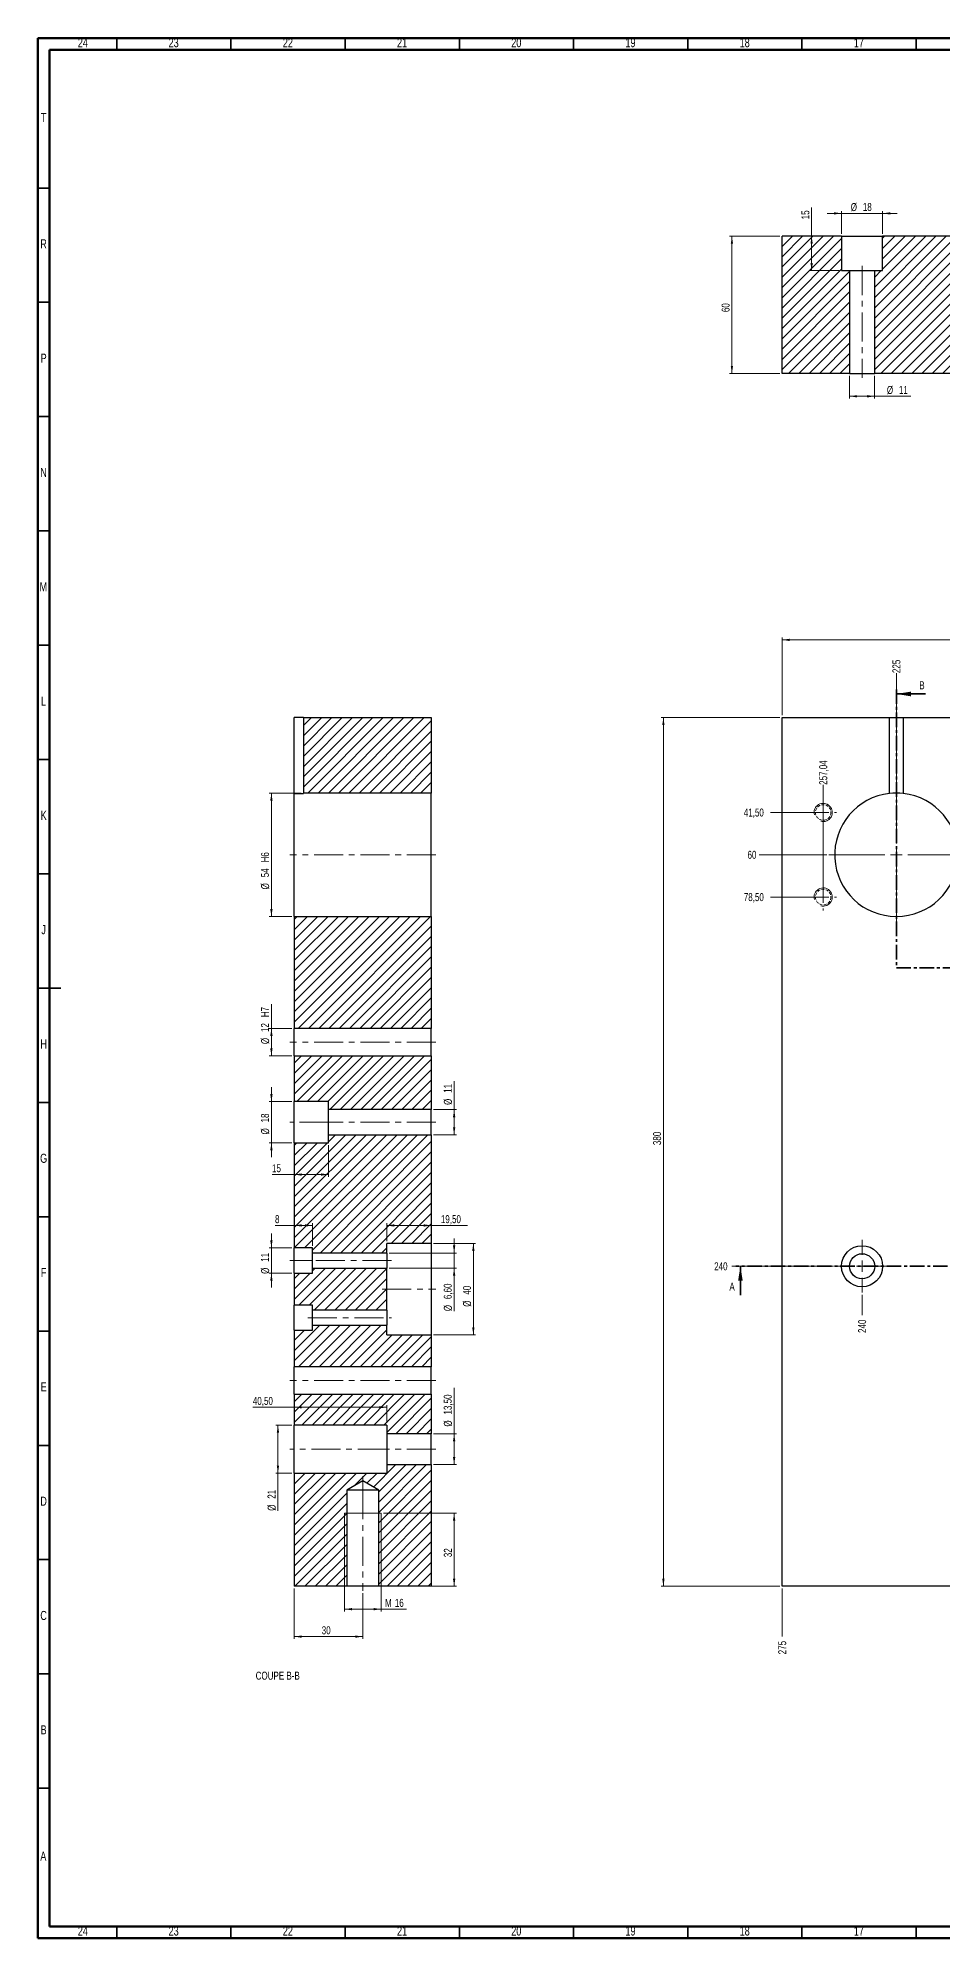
# Model space of a CAD drawing. Header units: millimetres. Extents: x 15 to 1184, y 5 to 836.
# Drawn here: x 15 to 411, y 5 to 836 of the extents above; entities that cross this region are included whole.
import ezdxf

# ---------------------------------------------------------------- set-up
doc = ezdxf.new("R2010")
doc.units = ezdxf.units.MM
for name, pattern in [('CENTER', [10.16, 6.35, -1.27, 1.27, -1.27]), ('CENTERX2', [20.32, 12.7, -2.54, 2.54, -2.54]), ('HIDDEN', [1.905, 1.27, -0.635])]:
    doc.linetypes.add(name, pattern=pattern)
doc.styles.add('SLDTEXTSTYLE0', font='TXT', dxfattribs={"width": 0.75})
doc.dimstyles.new('SLDDIMSTYLE1', dxfattribs={"dimtxt": 3.5, "dimasz": 3.302, "dimexe": 0, "dimexo": 0.0625, "dimgap": 0.875, "dimtad": 0, "dimtih": 1, "dimtoh": 1, "dimrnd": 1e-09, "dimzin": 12, "dimdsep": 46, "dimtxsty": 'SLDTEXTSTYLE0', "dimblk1": 'NONE', "dimblk2": 'NONE', "dimsah": 1, "dimcen": 0.09, "dimadec": 0, "dimazin": 3, "dimtfac": 1, "dimtofl": 0, "dimtmove": 0, "dimatfit": 3, "dimldrblk": 'NONE', "dimfxl": 1, "dimfrac": 2, "dimtolj": 1, "dimtzin": 12, "dimarcsym": 0})
doc.dimstyles.new('SLDDIMSTYLE2', dxfattribs={"dimtxt": 3.5, "dimasz": 3.302, "dimexe": 0, "dimexo": 0.0625, "dimgap": 0.875, "dimtad": 1, "dimrnd": 1e-09, "dimzin": 12, "dimdsep": 46, "dimtxsty": 'SLDTEXTSTYLE0', "dimsah": 1, "dimcen": 0.09, "dimadec": 0, "dimazin": 3, "dimtfac": 1, "dimtofl": 0, "dimtmove": 0, "dimatfit": 3, "dimfxl": 1, "dimfrac": 2, "dimtolj": 1, "dimtzin": 12, "dimarcsym": 0})
doc.dimstyles.new('SLDDIMSTYLE3', dxfattribs={"dimtxt": 3.5, "dimasz": 3.302, "dimexe": 0, "dimexo": 0.0625, "dimgap": 0.875, "dimtad": 1, "dimrnd": 1e-09, "dimzin": 12, "dimdsep": 46, "dimtxsty": 'SLDTEXTSTYLE0', "dimsah": 1, "dimcen": 0.09, "dimadec": 0, "dimazin": 3, "dimtfac": 1, "dimtmove": 0, "dimatfit": 0, "dimfxl": 1, "dimfrac": 2, "dimtolj": 1, "dimtzin": 12, "dimarcsym": 0})

# ---------------------------------------------------------------- blocks, each defined once
blk = doc.blocks.new('_D_14')
at = {"color": 7, "linetype": 'Continuous', "lineweight": 18}
blk.add_line((390.82, 509.34), (390.82, 558.3), dxfattribs=at)
at = {"color": 7, "linetype": 'Continuous', "lineweight": 18, "insert": (389.09, 558.3), "char_height": 3.5, "attachment_point": 1, "rotation": 90, "style": 'SLDTEXTSTYLE0'}
blk.add_mtext('225', dxfattribs=at)
blk = doc.blocks.new('_None')
blk = doc.blocks.new('_D_15')
at = {"color": 7, "linetype": 'Continuous', "lineweight": 18}
blk.add_line((375.82, 286.34), (375.82, 277.42), dxfattribs=at)
at = {"color": 7, "linetype": 'Continuous', "lineweight": 18, "insert": (374.09, 269.66), "char_height": 3.5, "attachment_point": 1, "rotation": 90, "style": 'SLDTEXTSTYLE0'}
blk.add_mtext('240', dxfattribs=at)
blk = doc.blocks.new('_D_16')
at = {"color": 7, "linetype": 'Continuous', "lineweight": 18}
blk.add_line((358.78, 461.34), (358.78, 509.42), dxfattribs=at)
at = {"color": 7, "linetype": 'Continuous', "lineweight": 18, "insert": (357.05, 509.42), "char_height": 3.5, "attachment_point": 1, "rotation": 90, "style": 'SLDTEXTSTYLE0'}
blk.add_mtext('257,04', dxfattribs=at)
blk = doc.blocks.new('_D_17')
at = {"color": 7, "linetype": 'Continuous', "lineweight": 18}
blk.add_line((340.82, 157.84), (340.82, 136.84), dxfattribs=at)
at = {"color": 7, "linetype": 'Continuous', "lineweight": 18, "insert": (339.09, 129.08), "char_height": 3.5, "attachment_point": 1, "rotation": 90, "style": 'SLDTEXTSTYLE0'}
blk.add_mtext('275', dxfattribs=at)
blk = doc.blocks.new('_D_42')
at = {"color": 7, "linetype": 'Continuous', "lineweight": 18}
blk.add_line((357.78, 497.34), (335.66, 497.34), dxfattribs=at)
at = {"color": 7, "linetype": 'Continuous', "lineweight": 18, "insert": (324.02, 499.07), "char_height": 3.5, "attachment_point": 1, "style": 'SLDTEXTSTYLE0'}
blk.add_mtext('41,50', dxfattribs=at)
blk = doc.blocks.new('_D_44')
at = {"color": 7, "linetype": 'Continuous', "lineweight": 18}
blk.add_line((360.32, 478.84), (330.82, 478.84), dxfattribs=at)
at = {"color": 7, "linetype": 'Continuous', "lineweight": 18, "insert": (325.65, 480.57), "char_height": 3.5, "attachment_point": 1, "style": 'SLDTEXTSTYLE0'}
blk.add_mtext('60', dxfattribs=at)
blk = doc.blocks.new('_D_48')
at = {"color": 7, "linetype": 'Continuous', "lineweight": 18}
blk.add_line((357.78, 460.34), (335.66, 460.34), dxfattribs=at)
at = {"color": 7, "linetype": 'Continuous', "lineweight": 18, "insert": (324.02, 462.07), "char_height": 3.5, "attachment_point": 1, "style": 'SLDTEXTSTYLE0'}
blk.add_mtext('78,50', dxfattribs=at)
blk = doc.blocks.new('_D_71')
at = {"color": 7, "linetype": 'Continuous', "lineweight": 18}
blk.add_line((363.32, 298.84), (318.82, 298.84), dxfattribs=at)
at = {"color": 7, "linetype": 'Continuous', "lineweight": 18, "insert": (311.06, 300.57), "char_height": 3.5, "attachment_point": 1, "style": 'SLDTEXTSTYLE0'}
blk.add_mtext('240', dxfattribs=at)
blk = doc.blocks.new('_D_89')
at = {"color": 7, "linetype": 'Continuous', "lineweight": 18}
for p, q in [((340.82, 539.84), (340.82, 573.84)), ((890.82, 539.84), (890.82, 573.84)), ((340.82, 572.84), (890.82, 572.84))]:
    blk.add_line(p, q, dxfattribs=at)
for points in [[(340.82, 572.84), (344.13, 572.33), (344.13, 573.35)], [(890.82, 572.84), (887.52, 573.35), (887.52, 572.33)]]:
    blk.add_solid(points, dxfattribs=at)
at = {"color": 7, "linetype": 'Continuous', "lineweight": 18, "insert": (613, 577.35), "char_height": 3.5, "attachment_point": 1, "style": 'SLDTEXTSTYLE0'}
blk.add_mtext('550', dxfattribs=at)
blk = doc.blocks.new('_D_90')
at = {"color": 7, "linetype": 'Continuous', "lineweight": 18}
for p, q in [((339.82, 538.84), (287.82, 538.84)), ((288.82, 158.84), (288.82, 538.84)), ((339.82, 158.84), (287.82, 158.84))]:
    blk.add_line(p, q, dxfattribs=at)
for points in [[(288.82, 538.84), (288.32, 535.54), (289.33, 535.54)], [(288.82, 158.84), (289.33, 162.14), (288.32, 162.14)]]:
    blk.add_solid(points, dxfattribs=at)
at = {"color": 7, "linetype": 'Continuous', "lineweight": 18, "insert": (284.31, 351.83), "char_height": 3.5, "attachment_point": 1, "rotation": 90, "style": 'SLDTEXTSTYLE0'}
blk.add_mtext('380', dxfattribs=at)
blk = doc.blocks.new('SW_CENTERMARKSYMBOL_4')
at = {"color": 0, "linetype": 'Continuous', "lineweight": 0}
for p, q in [((0, 5), (0, 11.5)), ((-5, 0), (-11.5, 0)), ((0, 0), (-2.5, 0)), ((0, 0), (0, 2.5)), ((0, 0), (0, -2.5)), ((0, 0), (2.5, 0)), ((5, 0), (11.5, 0)), ((0, -5), (0, -11.5))]:
    blk.add_line(p, q, dxfattribs=at)
blk = doc.blocks.new('SW_CENTERMARKSYMBOL_35')
at = {"color": 0, "linetype": 'Continuous', "lineweight": 0}
for p, q in [((-5, 0), (-5.9, 0)), ((0, 0), (-2.5, 0)), ((0, 5), (0, 5.9)), ((0, 0), (0, 2.5)), ((0, 0), (0, -2.5)), ((0, 0), (2.5, 0)), ((5, 0), (5.9, 0)), ((0, -5), (0, -5.9))]:
    blk.add_line(p, q, dxfattribs=at)
blk = doc.blocks.new('SW_CENTERMARKSYMBOL_37')
at = {"color": 0, "linetype": 'Continuous', "lineweight": 0}
for p, q in [((-5, 0), (-5.9, 0)), ((0, 0), (-2.5, 0)), ((0, 5), (0, 5.9)), ((0, 0), (0, 2.5)), ((0, 0), (0, -2.5)), ((0, 0), (2.5, 0)), ((5, 0), (5.9, 0)), ((0, -5), (0, -5.9))]:
    blk.add_line(p, q, dxfattribs=at)
blk = doc.blocks.new('SW_CENTERMARKSYMBOL_47')
at = {"color": 0, "linetype": 'Continuous', "lineweight": 0}
for p, q in [((0, 5), (0, 29.5)), ((-5, 0), (-29.5, 0)), ((0, 0), (-2.5, 0)), ((0, 0), (0, 2.5)), ((0, 0), (0, -2.5)), ((0, 0), (2.5, 0)), ((5, 0), (29.5, 0)), ((0, -5), (0, -29.5))]:
    blk.add_line(p, q, dxfattribs=at)
blk = doc.blocks.new('_D_91')
at = {"color": 7, "linetype": 'Continuous', "lineweight": 18}
for p, q in [((339.82, 749.4), (317.82, 749.4)), ((318.82, 689.4), (318.82, 749.4)), ((339.82, 689.4), (317.82, 689.4))]:
    blk.add_line(p, q, dxfattribs=at)
for points in [[(318.82, 749.4), (318.32, 746.09), (319.33, 746.09)], [(318.82, 689.4), (319.33, 692.7), (318.32, 692.7)]]:
    blk.add_solid(points, dxfattribs=at)
at = {"color": 7, "linetype": 'Continuous', "lineweight": 18, "insert": (314.31, 716.22), "char_height": 3.5, "attachment_point": 1, "rotation": 90, "style": 'SLDTEXTSTYLE0'}
blk.add_mtext('60', dxfattribs=at)
blk = doc.blocks.new('_D_97')
at = {"color": 7, "linetype": 'Continuous', "lineweight": 18}
for p, q in [((366.82, 759.4), (360.47, 759.4)), ((366.82, 750.4), (366.82, 760.4)), ((366.82, 759.4), (384.82, 759.4)), ((384.82, 750.4), (384.82, 760.4)), ((384.82, 759.4), (391.17, 759.4))]:
    blk.add_line(p, q, dxfattribs=at)
for points in [[(366.82, 759.4), (363.52, 759.9), (363.52, 758.89)], [(384.82, 759.4), (388.13, 758.89), (388.13, 759.9)]]:
    blk.add_solid(points, dxfattribs=at)
at = {"color": 7, "linetype": 'Continuous', "lineweight": 18, "char_height": 3.5, "attachment_point": 1, "style": 'SLDTEXTSTYLE0'}
for s, insert in [('%%c', (370.86, 763.91)), ('18', (376.14, 763.96))]:
    blk.add_mtext(s, dxfattribs=dict(at, insert=insert))
blk = doc.blocks.new('_D_98')
at = {"color": 7, "linetype": 'Continuous', "lineweight": 18}
for p, q in [((353.72, 749.4), (353.72, 761.98)), ((365.82, 749.4), (352.72, 749.4)), ((353.72, 749.4), (353.72, 734.4)), ((365.82, 734.4), (352.72, 734.4))]:
    blk.add_line(p, q, dxfattribs=at)
for points in [[(353.72, 749.4), (353.21, 746.09), (354.23, 746.09)], [(353.72, 734.4), (354.23, 737.7), (353.21, 737.7)]]:
    blk.add_solid(points, dxfattribs=at)
at = {"color": 7, "linetype": 'Continuous', "lineweight": 18, "insert": (349.21, 756.81), "char_height": 3.5, "attachment_point": 1, "rotation": 90, "style": 'SLDTEXTSTYLE0'}
blk.add_mtext('15', dxfattribs=at)
blk = doc.blocks.new('_D_99')
at = {"color": 7, "linetype": 'Continuous', "lineweight": 18}
for p, q in [((370.32, 688.4), (370.32, 678.4)), ((381.32, 688.4), (381.32, 678.4)), ((370.32, 679.4), (381.32, 679.4)), ((381.32, 679.4), (397.13, 679.4))]:
    blk.add_line(p, q, dxfattribs=at)
for points in [[(370.32, 679.4), (373.63, 678.89), (373.63, 679.9)], [(381.32, 679.4), (378.02, 679.9), (378.02, 678.89)]]:
    blk.add_solid(points, dxfattribs=at)
at = {"color": 7, "linetype": 'Continuous', "lineweight": 18, "char_height": 3.5, "attachment_point": 1, "style": 'SLDTEXTSTYLE0'}
for s, insert in [('%%c', (386.68, 683.91)), ('11', (391.96, 683.96))]:
    blk.add_mtext(s, dxfattribs=dict(at, insert=insert))
blk = doc.blocks.new('_D_100')
at = {"color": 7, "linetype": 'Continuous', "lineweight": 18}
for p, q in [((130.21, 505.84), (116.21, 505.84)), ((117.21, 505.84), (117.21, 451.84)), ((126.21, 451.84), (116.21, 451.84))]:
    blk.add_line(p, q, dxfattribs=at)
for points in [[(117.21, 505.84), (116.7, 502.54), (117.72, 502.54)], [(117.21, 451.84), (117.72, 455.14), (116.7, 455.14)]]:
    blk.add_solid(points, dxfattribs=at)
at = {"color": 7, "linetype": 'Continuous', "lineweight": 18, "char_height": 3.5, "attachment_point": 1, "rotation": 90, "style": 'SLDTEXTSTYLE0'}
for s, insert in [('H6', (112.65, 475.47)), ('%%c', (112.7, 463.7)), ('54', (112.65, 468.98))]:
    blk.add_mtext(s, dxfattribs=dict(at, insert=insert))
blk = doc.blocks.new('_D_101')
at = {"color": 7, "linetype": 'Continuous', "lineweight": 18}
for p, q in [((117.21, 402.84), (117.21, 413.53)), ((126.21, 402.84), (116.21, 402.84)), ((117.21, 402.84), (117.21, 390.84)), ((126.21, 390.84), (116.21, 390.84))]:
    blk.add_line(p, q, dxfattribs=at)
for points in [[(117.21, 402.84), (116.7, 399.54), (117.72, 399.54)], [(117.21, 390.84), (117.72, 394.14), (116.7, 394.14)]]:
    blk.add_solid(points, dxfattribs=at)
at = {"color": 7, "linetype": 'Continuous', "lineweight": 18, "char_height": 3.5, "attachment_point": 1, "rotation": 90, "style": 'SLDTEXTSTYLE0'}
for s, insert in [('H7', (112.65, 407.78)), ('12', (112.65, 401.29)), ('%%c', (112.7, 396.02))]:
    blk.add_mtext(s, dxfattribs=dict(at, insert=insert))
blk = doc.blocks.new('_D_102')
at = {"color": 7, "linetype": 'Continuous', "lineweight": 18}
for p, q in [((117.21, 370.84), (117.21, 377.19)), ((126.21, 370.84), (116.21, 370.84)), ((117.21, 352.84), (117.21, 370.84)), ((126.21, 352.84), (116.21, 352.84)), ((117.21, 352.84), (117.21, 346.49))]:
    blk.add_line(p, q, dxfattribs=at)
for points in [[(117.21, 370.84), (117.72, 374.14), (116.7, 374.14)], [(117.21, 352.84), (116.7, 349.54), (117.72, 349.54)]]:
    blk.add_solid(points, dxfattribs=at)
at = {"color": 7, "linetype": 'Continuous', "lineweight": 18, "char_height": 3.5, "attachment_point": 1, "rotation": 90, "style": 'SLDTEXTSTYLE0'}
for s, insert in [('%%c', (112.7, 356.49)), ('18', (112.65, 361.76))]:
    blk.add_mtext(s, dxfattribs=dict(at, insert=insert))
blk = doc.blocks.new('_D_103')
at = {"color": 7, "linetype": 'Continuous', "lineweight": 18}
for p, q in [((142.21, 351.84), (142.21, 337.96)), ((127.21, 338.96), (117.48, 338.96)), ((127.21, 338.96), (142.21, 338.96))]:
    blk.add_line(p, q, dxfattribs=at)
for points in [[(127.21, 338.96), (130.51, 338.45), (130.51, 339.46)], [(142.21, 338.96), (138.91, 339.46), (138.91, 338.45)]]:
    blk.add_solid(points, dxfattribs=at)
at = {"color": 7, "linetype": 'Continuous', "lineweight": 18, "insert": (117.48, 343.47), "char_height": 3.5, "attachment_point": 1, "style": 'SLDTEXTSTYLE0'}
blk.add_mtext('15', dxfattribs=at)
blk = doc.blocks.new('_D_104')
at = {"color": 7, "linetype": 'Continuous', "lineweight": 18}
for p, q in [((197.21, 367.34), (197.21, 379.86)), ((188.21, 367.34), (198.21, 367.34)), ((197.21, 367.34), (197.21, 356.34)), ((188.21, 356.34), (198.21, 356.34))]:
    blk.add_line(p, q, dxfattribs=at)
for points in [[(197.21, 367.34), (196.7, 364.04), (197.72, 364.04)], [(197.21, 356.34), (197.72, 359.64), (196.7, 359.64)]]:
    blk.add_solid(points, dxfattribs=at)
at = {"color": 7, "linetype": 'Continuous', "lineweight": 18, "char_height": 3.5, "attachment_point": 1, "rotation": 90, "style": 'SLDTEXTSTYLE0'}
for s, insert in [('11', (192.65, 374.69)), ('%%c', (192.7, 369.41))]:
    blk.add_mtext(s, dxfattribs=dict(at, insert=insert))
blk = doc.blocks.new('_D_105')
at = {"color": 7, "linetype": 'Continuous', "lineweight": 18}
for p, q in [((188.21, 308.84), (206.62, 308.84)), ((205.62, 268.84), (205.62, 308.84)), ((188.21, 268.84), (206.62, 268.84))]:
    blk.add_line(p, q, dxfattribs=at)
for points in [[(205.62, 308.84), (205.11, 305.54), (206.13, 305.54)], [(205.62, 268.84), (206.13, 272.14), (205.11, 272.14)]]:
    blk.add_solid(points, dxfattribs=at)
at = {"color": 7, "linetype": 'Continuous', "lineweight": 18, "char_height": 3.5, "attachment_point": 1, "rotation": 90, "style": 'SLDTEXTSTYLE0'}
for s, insert in [('%%c', (201.11, 281.13)), ('40', (201.05, 286.41))]:
    blk.add_mtext(s, dxfattribs=dict(at, insert=insert))
blk = doc.blocks.new('_D_106')
at = {"color": 7, "linetype": 'Continuous', "lineweight": 18}
for p, q in [((197.21, 304.64), (197.21, 310.99)), ((168.71, 304.64), (198.21, 304.64)), ((197.21, 304.64), (197.21, 298.04)), ((168.71, 298.04), (198.21, 298.04)), ((197.21, 298.04), (197.21, 279.19))]:
    blk.add_line(p, q, dxfattribs=at)
for points in [[(197.21, 304.64), (197.72, 307.94), (196.7, 307.94)], [(197.21, 298.04), (196.7, 294.74), (197.72, 294.74)]]:
    blk.add_solid(points, dxfattribs=at)
at = {"color": 7, "linetype": 'Continuous', "lineweight": 18, "char_height": 3.5, "attachment_point": 1, "rotation": 90, "style": 'SLDTEXTSTYLE0'}
for s, insert in [('6,60', (192.65, 284.47)), ('%%c', (192.7, 279.19))]:
    blk.add_mtext(s, dxfattribs=dict(at, insert=insert))
blk = doc.blocks.new('_D_107')
at = {"color": 7, "linetype": 'Continuous', "lineweight": 18}
for p, q in [((167.71, 309.84), (167.71, 317.69)), ((187.21, 316.69), (167.71, 316.69)), ((187.21, 316.69), (203.03, 316.69))]:
    blk.add_line(p, q, dxfattribs=at)
for points in [[(167.71, 316.69), (171.01, 316.18), (171.01, 317.2)], [(187.21, 316.69), (183.91, 317.2), (183.91, 316.18)]]:
    blk.add_solid(points, dxfattribs=at)
at = {"color": 7, "linetype": 'Continuous', "lineweight": 18, "insert": (191.39, 321.2), "char_height": 3.5, "attachment_point": 1, "style": 'SLDTEXTSTYLE0'}
blk.add_mtext('19,50', dxfattribs=at)
blk = doc.blocks.new('_D_108')
at = {"color": 7, "linetype": 'Continuous', "lineweight": 18}
for p, q in [((117.21, 306.84), (117.21, 313.19)), ((126.21, 306.84), (116.21, 306.84)), ((117.21, 295.84), (117.21, 306.84)), ((126.21, 295.84), (116.21, 295.84)), ((117.21, 295.84), (117.21, 289.49))]:
    blk.add_line(p, q, dxfattribs=at)
for points in [[(117.21, 306.84), (117.72, 310.14), (116.7, 310.14)], [(117.21, 295.84), (116.7, 292.54), (117.72, 292.54)]]:
    blk.add_solid(points, dxfattribs=at)
at = {"color": 7, "linetype": 'Continuous', "lineweight": 18, "char_height": 3.5, "attachment_point": 1, "rotation": 90, "style": 'SLDTEXTSTYLE0'}
for s, insert in [('11', (112.65, 300.77)), ('%%c', (112.7, 295.49))]:
    blk.add_mtext(s, dxfattribs=dict(at, insert=insert))
blk = doc.blocks.new('_D_109')
at = {"color": 7, "linetype": 'Continuous', "lineweight": 18}
for p, q in [((127.21, 316.69), (118.78, 316.69)), ((135.21, 316.69), (127.21, 316.69)), ((135.21, 307.84), (135.21, 317.69))]:
    blk.add_line(p, q, dxfattribs=at)
for points in [[(127.21, 316.69), (130.51, 316.18), (130.51, 317.2)], [(135.21, 316.69), (131.91, 317.2), (131.91, 316.18)]]:
    blk.add_solid(points, dxfattribs=at)
at = {"color": 7, "linetype": 'Continuous', "lineweight": 18, "insert": (118.78, 321.2), "char_height": 3.5, "attachment_point": 1, "style": 'SLDTEXTSTYLE0'}
blk.add_mtext('8', dxfattribs=at)
blk = doc.blocks.new('_D_110')
at = {"color": 7, "linetype": 'Continuous', "lineweight": 18}
for p, q in [((126.21, 229.34), (119.07, 229.34)), ((120.07, 229.34), (120.07, 208.34)), ((126.21, 208.34), (119.07, 208.34)), ((120.07, 208.34), (120.07, 191.88))]:
    blk.add_line(p, q, dxfattribs=at)
for points in [[(120.07, 229.34), (119.56, 226.04), (120.58, 226.04)], [(120.07, 208.34), (120.58, 211.64), (119.56, 211.64)]]:
    blk.add_solid(points, dxfattribs=at)
at = {"color": 7, "linetype": 'Continuous', "lineweight": 18, "char_height": 3.5, "attachment_point": 1, "rotation": 90, "style": 'SLDTEXTSTYLE0'}
for s, insert in [('21', (115.5, 197.15)), ('%%c', (115.56, 191.88))]:
    blk.add_mtext(s, dxfattribs=dict(at, insert=insert))
blk = doc.blocks.new('_D_111')
at = {"color": 7, "linetype": 'Continuous', "lineweight": 18}
for p, q in [((197.21, 225.59), (197.21, 245.61)), ((188.21, 225.59), (198.21, 225.59)), ((197.21, 225.59), (197.21, 212.09)), ((188.21, 212.09), (198.21, 212.09))]:
    blk.add_line(p, q, dxfattribs=at)
for points in [[(197.21, 225.59), (196.7, 222.29), (197.72, 222.29)], [(197.21, 212.09), (197.72, 215.39), (196.7, 215.39)]]:
    blk.add_solid(points, dxfattribs=at)
at = {"color": 7, "linetype": 'Continuous', "lineweight": 18, "char_height": 3.5, "attachment_point": 1, "rotation": 90, "style": 'SLDTEXTSTYLE0'}
for s, insert in [('13,50', (192.65, 233.98)), ('%%c', (192.7, 228.7))]:
    blk.add_mtext(s, dxfattribs=dict(at, insert=insert))
blk = doc.blocks.new('_D_112')
at = {"color": 7, "linetype": 'Continuous', "lineweight": 18}
for p, q in [((127.21, 237.15), (109.07, 237.15)), ((167.71, 237.15), (127.21, 237.15)), ((167.71, 230.34), (167.71, 238.15))]:
    blk.add_line(p, q, dxfattribs=at)
for points in [[(127.21, 237.15), (130.51, 236.65), (130.51, 237.66)], [(167.71, 237.15), (164.41, 237.66), (164.41, 236.65)]]:
    blk.add_solid(points, dxfattribs=at)
at = {"color": 7, "linetype": 'Continuous', "lineweight": 18, "insert": (109.07, 241.67), "char_height": 3.5, "attachment_point": 1, "style": 'SLDTEXTSTYLE0'}
blk.add_mtext('40,50', dxfattribs=at)
blk = doc.blocks.new('_D_113')
at = {"color": 7, "linetype": 'Continuous', "lineweight": 18}
for p, q in [((149.21, 189.84), (149.21, 147.84)), ((165.21, 189.84), (165.21, 147.84)), ((165.21, 148.84), (149.21, 148.84)), ((165.21, 148.84), (176.42, 148.84))]:
    blk.add_line(p, q, dxfattribs=at)
for points in [[(149.21, 148.84), (152.51, 148.33), (152.51, 149.35)], [(165.21, 148.84), (161.91, 149.35), (161.91, 148.33)]]:
    blk.add_solid(points, dxfattribs=at)
at = {"color": 7, "linetype": 'Continuous', "lineweight": 18, "char_height": 3.5, "attachment_point": 1, "style": 'SLDTEXTSTYLE0'}
for s, insert in [('M', (166.96, 153.35)), ('16', (171.24, 153.35))]:
    blk.add_mtext(s, dxfattribs=dict(at, insert=insert))
blk = doc.blocks.new('_D_114')
at = {"color": 7, "linetype": 'Continuous', "lineweight": 18}
for p, q in [((127.21, 157.84), (127.21, 135.84)), ((157.21, 155.84), (157.21, 135.84)), ((157.21, 136.84), (127.21, 136.84))]:
    blk.add_line(p, q, dxfattribs=at)
for points in [[(127.21, 136.84), (130.51, 136.33), (130.51, 137.35)], [(157.21, 136.84), (153.91, 137.35), (153.91, 136.33)]]:
    blk.add_solid(points, dxfattribs=at)
at = {"color": 7, "linetype": 'Continuous', "lineweight": 18, "insert": (139.23, 141.35), "char_height": 3.5, "attachment_point": 1, "style": 'SLDTEXTSTYLE0'}
blk.add_mtext('30', dxfattribs=at)
blk = doc.blocks.new('_D_115')
at = {"color": 7, "linetype": 'Continuous', "lineweight": 18}
for p, q in [((166.21, 190.84), (198.21, 190.84)), ((197.21, 158.84), (197.21, 190.84)), ((166.21, 158.84), (198.21, 158.84))]:
    blk.add_line(p, q, dxfattribs=at)
for points in [[(197.21, 190.84), (196.7, 187.54), (197.72, 187.54)], [(197.21, 158.84), (197.72, 162.14), (196.7, 162.14)]]:
    blk.add_solid(points, dxfattribs=at)
at = {"color": 7, "linetype": 'Continuous', "lineweight": 18, "insert": (192.7, 171.58), "char_height": 3.5, "attachment_point": 1, "rotation": 90, "style": 'SLDTEXTSTYLE0'}
blk.add_mtext('32', dxfattribs=at)

msp = doc.modelspace()

# ---------------------------------------------------------------- hatches: boundary and pattern name
at = {"linetype": 'Continuous', "lineweight": 18}
h = msp.add_hatch(dxfattribs=at)
h.set_pattern_fill('ANSI31', style=0)
h.paths.add_polyline_path([(340.823, 749.396), (340.823, 689.396), (370.323, 689.396), (370.323, 734.396), (366.823, 734.396), (366.823, 749.396)], flags=0)
h = msp.add_hatch(dxfattribs=at)
h.set_pattern_fill('ANSI31', style=0)
h.paths.add_polyline_path([(381.323, 689.396), (481.323, 689.396), (481.323, 734.396), (477.823, 734.396), (477.823, 749.396), (384.823, 749.396), (384.823, 734.396), (381.323, 734.396)], flags=0)
h = msp.add_hatch(dxfattribs=at)
h.set_pattern_fill('ANSI31', style=0)
h.paths.add_polyline_path([(187.213, 538.84), (131.213, 538.84), (131.213, 505.84), (187.213, 505.84)], flags=0)
h = msp.add_hatch(dxfattribs=at)
h.set_pattern_fill('ANSI31', style=0)
h.paths.add_polyline_path([(187.213, 451.84), (127.213, 451.84), (127.213, 402.84), (187.213, 402.84)], flags=0)
h = msp.add_hatch(dxfattribs=at)
h.set_pattern_fill('ANSI31', style=0)
h.paths.add_polyline_path([(187.213, 390.84), (127.213, 390.84), (127.213, 370.84), (142.213, 370.84), (142.213, 367.34), (187.213, 367.34)], flags=0)
h = msp.add_hatch(dxfattribs=at)
h.set_pattern_fill('ANSI31', style=0)
h.paths.add_polyline_path([(142.213, 352.84), (127.213, 352.84), (127.213, 306.84), (135.213, 306.84), (135.213, 304.64), (167.713, 304.64), (167.713, 308.84), (187.213, 308.84), (187.213, 356.34), (142.213, 356.34)], flags=0)
h = msp.add_hatch(dxfattribs=at)
h.set_pattern_fill('ANSI31', style=0)
h.paths.add_polyline_path([(135.213, 279.64), (167.713, 279.64), (167.713, 298.04), (135.213, 298.04), (135.213, 295.84), (127.213, 295.84), (127.213, 281.84), (135.213, 281.84)], flags=0)
h = msp.add_hatch(dxfattribs=at)
h.set_pattern_fill('ANSI31', style=0)
h.paths.add_polyline_path([(135.213, 270.84), (127.213, 270.84), (127.213, 254.84), (187.213, 254.84), (187.213, 268.84), (167.713, 268.84), (167.713, 273.04), (135.213, 273.04)], flags=0)
h = msp.add_hatch(dxfattribs=at)
h.set_pattern_fill('ANSI31', style=0)
h.paths.add_polyline_path([(127.213, 229.34), (167.713, 229.34), (167.713, 225.59), (187.213, 225.59), (187.213, 242.84), (127.213, 242.84)], flags=0)
h = msp.add_hatch(dxfattribs=at)
h.set_pattern_fill('ANSI31', style=0)
h.paths.add_polyline_path([(187.213, 158.84), (187.213, 212.09), (167.713, 212.09), (167.713, 208.34), (127.213, 208.34), (127.213, 158.84), (150.213, 158.84), (150.213, 200.84), (157.213, 205.046), (164.213, 200.84), (164.213, 158.84)], flags=0)

# ---------------------------------------------------------------- linework, layer by layer
at = {"color": 7, "linetype": 'Continuous', "lineweight": 70}
for p, q in [((15, 5), (15, 836)), ((15, 836), (1184, 836)), ((20, 10), (20, 831)), ((20, 831), (1179, 831)), ((1179, 10), (20, 10)), ((1184, 5), (15, 5))]:
    msp.add_line(p, q, dxfattribs=at)
at = {"color": 7, "linetype": 'Continuous', "lineweight": 35}
for p, q in [((49.5, 831), (49.5, 836)), ((99.5, 831), (99.5, 836)), ((149.5, 831), (149.5, 836)), ((199.5, 831), (199.5, 836)), ((249.5, 831), (249.5, 836)), ((299.5, 831), (299.5, 836)), ((349.5, 831), (349.5, 836)), ((399.5, 831), (399.5, 836)), ((20, 770.5), (15, 770.5)), ((20, 720.5), (15, 720.5)), ((20, 670.5), (15, 670.5)), ((20, 620.5), (15, 620.5)), ((20, 570.5), (15, 570.5)), ((403.523, 549.178), (390.823, 549.178)), ((20, 520.5), (15, 520.5)), ((20, 470.5), (15, 470.5)), ((14.999, 420.5), (25.001, 420.5)), ((20, 420.5), (15, 420.5)), ((20, 370.5), (15, 370.5)), ((20, 320.5), (15, 320.5)), ((322.54, 286.14), (322.54, 298.84)), ((20, 270.5), (15, 270.5)), ((20, 220.5), (15, 220.5)), ((20, 170.5), (15, 170.5)), ((20, 120.5), (15, 120.5)), ((20, 70.5), (15, 70.5)), ((49.5, 10), (49.5, 5)), ((99.5, 10), (99.5, 5)), ((149.5, 10), (149.5, 5)), ((199.5, 10), (199.5, 5)), ((249.5, 10), (249.5, 5)), ((299.5, 10), (299.5, 5)), ((349.5, 10), (349.5, 5)), ((399.5, 10), (399.5, 5))]:
    msp.add_line(p, q, dxfattribs=at)
at = {"color": 7, "linetype": 'Continuous', "lineweight": 25}
for p, q in [((366.823, 749.396), (340.823, 749.396)), ((340.823, 689.396), (340.823, 749.396)), ((366.823, 749.396), (366.823, 734.396)), ((366.823, 749.396), (384.823, 749.396)), ((384.823, 734.396), (384.823, 749.396)), ((477.823, 749.396), (384.823, 749.396)), ((366.823, 734.396), (370.323, 734.396)), ((370.323, 734.396), (370.323, 689.396)), ((370.323, 734.396), (381.323, 734.396)), ((381.323, 689.396), (381.323, 734.396)), ((381.323, 734.396), (384.823, 734.396)), ((370.323, 689.396), (340.823, 689.396)), ((370.323, 689.396), (381.323, 689.396)), ((481.323, 689.396), (381.323, 689.396)), ((127.213, 505.673), (127.213, 538.84)), ((131.213, 538.84), (127.213, 538.84)), ((131.213, 538.84), (131.213, 505.84)), ((131.213, 538.84), (187.213, 538.84)), ((187.213, 538.84), (187.213, 505.84)), ((340.823, 538.84), (387.823, 538.84)), ((340.823, 158.84), (340.823, 538.84)), ((387.823, 505.673), (387.823, 538.84)), ((387.823, 538.84), (393.823, 538.84)), ((393.823, 538.84), (393.823, 505.673)), ((393.823, 538.84), (837.823, 538.84)), ((127.213, 505.673), (131.213, 505.673)), ((127.213, 451.84), (127.213, 505.673)), ((131.213, 505.84), (131.213, 505.673)), ((187.213, 505.84), (131.213, 505.84)), ((187.213, 451.84), (187.213, 505.84)), ((127.213, 451.84), (127.213, 402.84)), ((127.213, 451.84), (187.213, 451.84)), ((187.213, 451.84), (187.213, 402.84)), ((187.213, 402.84), (127.213, 402.84)), ((127.213, 390.84), (127.213, 402.84)), ((187.213, 390.84), (187.213, 402.84)), ((127.213, 390.84), (187.213, 390.84)), ((127.213, 390.84), (127.213, 370.84)), ((187.213, 390.84), (187.213, 367.34)), ((142.213, 370.84), (127.213, 370.84)), ((127.213, 352.84), (127.213, 370.84)), ((142.213, 367.34), (142.213, 370.84)), ((187.213, 367.34), (142.213, 367.34)), ((142.213, 356.34), (142.213, 367.34)), ((187.213, 356.34), (187.213, 367.34)), ((127.213, 352.84), (127.213, 306.84)), ((127.213, 352.84), (142.213, 352.84)), ((142.213, 352.84), (142.213, 356.34)), ((142.213, 356.34), (187.213, 356.34)), ((187.213, 356.34), (187.213, 308.84)), ((187.213, 308.84), (167.713, 308.84)), ((167.713, 304.64), (167.713, 308.84)), ((187.213, 308.84), (187.213, 268.84)), ((135.213, 306.84), (127.213, 306.84)), ((127.213, 295.84), (127.213, 306.84)), ((135.213, 304.64), (135.213, 306.84)), ((167.713, 304.64), (135.213, 304.64)), ((135.213, 298.04), (135.213, 304.64)), ((167.713, 304.64), (167.713, 298.04)), ((127.213, 295.84), (127.213, 281.84)), ((127.213, 295.84), (135.213, 295.84)), ((135.213, 295.84), (135.213, 298.04)), ((135.213, 298.04), (167.713, 298.04)), ((167.713, 279.64), (167.713, 298.04)), ((135.213, 281.84), (127.213, 281.84)), ((127.213, 270.84), (127.213, 281.84)), ((135.213, 279.64), (135.213, 281.84)), ((167.713, 279.64), (135.213, 279.64)), ((135.213, 273.04), (135.213, 279.64)), ((167.713, 279.64), (167.713, 273.04)), ((127.213, 270.84), (127.213, 254.84)), ((127.213, 270.84), (135.213, 270.84)), ((135.213, 270.84), (135.213, 273.04)), ((135.213, 273.04), (167.713, 273.04)), ((167.713, 268.84), (167.713, 273.04)), ((167.713, 268.84), (187.213, 268.84)), ((187.213, 268.84), (187.213, 254.84)), ((187.213, 254.84), (127.213, 254.84)), ((127.213, 242.84), (127.213, 254.84)), ((187.213, 242.84), (187.213, 254.84)), ((127.213, 242.84), (187.213, 242.84)), ((127.213, 242.84), (127.213, 229.34)), ((187.213, 242.84), (187.213, 225.59)), ((167.713, 229.34), (127.213, 229.34)), ((127.213, 208.34), (127.213, 229.34)), ((167.713, 229.34), (167.713, 225.59)), ((187.213, 225.59), (167.713, 225.59)), ((167.713, 225.59), (167.713, 212.09)), ((187.213, 212.09), (187.213, 225.59)), ((127.213, 208.34), (127.213, 158.84)), ((127.213, 208.34), (167.713, 208.34)), ((167.713, 212.09), (187.213, 212.09)), ((167.713, 212.09), (167.713, 208.34)), ((187.213, 212.09), (187.213, 158.84)), ((157.213, 205.046), (150.213, 200.84)), ((150.213, 200.84), (150.213, 158.84)), ((164.213, 200.84), (150.213, 200.84)), ((164.213, 200.84), (157.213, 205.046)), ((164.213, 158.84), (164.213, 200.84)), ((150.213, 158.84), (127.213, 158.84)), ((164.213, 158.84), (150.213, 158.84)), ((187.213, 158.84), (164.213, 158.84)), ((890.823, 158.84), (340.823, 158.84))]:
    msp.add_line(p, q, dxfattribs=at)
at = {"color": 7, "linetype": 'CENTERX2', "lineweight": 18}
for p, q in [((375.823, 736.396), (375.823, 687.396)), ((189.213, 478.84), (125.213, 478.84)), ((189.213, 396.84), (125.213, 396.84)), ((142.213, 361.84), (125.213, 361.84)), ((189.213, 361.84), (142.213, 361.84)), ((135.213, 301.34), (125.213, 301.34)), ((169.713, 301.34), (135.213, 301.34)), ((165.713, 288.84), (189.213, 288.84)), ((133.213, 276.34), (169.713, 276.34)), ((189.213, 248.84), (125.213, 248.84)), ((167.713, 218.84), (125.213, 218.84)), ((189.213, 218.84), (167.713, 218.84)), ((157.213, 200.84), (157.213, 207.046)), ((157.213, 200.84), (157.213, 156.84))]:
    msp.add_line(p, q, dxfattribs=at)
at = {"color": 7, "linetype": 'CENTER', "lineweight": 35}
for p, q in [((390.823, 551.178), (390.823, 429.389)), ((390.823, 429.389), (531.823, 429.389)), ((464.071, 298.84), (320.54, 298.84))]:
    msp.add_line(p, q, dxfattribs=at)
at = {"color": 7, "linetype": 'Continuous', "lineweight": 18}
for p, q in [((149.213, 190.84), (149.213, 158.84)), ((150.213, 190.84), (149.213, 190.84)), ((164.213, 190.84), (150.213, 190.84)), ((165.213, 190.84), (164.213, 190.84)), ((165.213, 158.84), (165.213, 190.84))]:
    msp.add_line(p, q, dxfattribs=at)
at = {"color": 7, "linetype": 'HIDDEN', "lineweight": 18}
for centre in [(358.78, 497.34), (358.78, 460.34)]:
    msp.add_circle(centre, 3.4, dxfattribs=at)
at = {"color": 7, "linetype": 'Continuous', "lineweight": 25}
for radius in [9, 5.5]:
    msp.add_circle((375.823, 298.84), radius, dxfattribs=at)
at = {"color": 7, "linetype": 'Continuous', "lineweight": 18}
for centre in [(358.78, 497.34), (358.78, 460.34)]:
    msp.add_arc(centre, 4, 255, 195, dxfattribs=at)
at = {"color": 7, "linetype": 'Continuous', "lineweight": 25}
for start, end in [(96.37937, 83.62063), (83.62063, 96.37937)]:
    msp.add_arc((390.823, 478.84), 27, start, end, dxfattribs=at)
at = {"color": 7, "linetype": 'Continuous', "lineweight": 35}
for points in [[(390.823, 549.178), (397.173, 548.162), (397.173, 550.194)], [(322.54, 298.84), (321.524, 292.49), (323.556, 292.49)]]:
    msp.add_solid(points, dxfattribs=at)

# ---------------------------------------------------------------- block references
at = {"color": 7, "linetype": 'Continuous', "lineweight": 0}
for name, p in [('SW_CENTERMARKSYMBOL_47', (390.823, 478.84)), ('SW_CENTERMARKSYMBOL_35', (358.78, 497.34)), ('SW_CENTERMARKSYMBOL_37', (358.78, 460.34)), ('SW_CENTERMARKSYMBOL_4', (375.823, 298.84))]:
    msp.add_blockref(name, p, dxfattribs=at)

# ---------------------------------------------------------------- texts
at = {"color": 7, "linetype": 'Continuous', "lineweight": 0, "attachment_point": 2, "style": 'SLDTEXTSTYLE0'}
for s, insert, char_height in [('24', (34.67, 836.06), 3.9688), ('23', (74.42, 836.06), 3.9688), ('22', (124.42, 836.06), 3.9688), ('21', (174.42, 836.06), 3.9688), ('20', (224.42, 836.06), 3.9688), ('19', (274.42, 836.06), 3.9688), ('18', (324.42, 836.06), 3.9688), ('17', (374.42, 836.06), 3.9688), ('T', (17.488, 803.31), 3.969), ('R', (17.444, 748.06), 3.969), ('P', (17.485, 698.06), 3.969), ('N', (17.464, 648.06), 3.969), ('M', (17.362, 598.06), 3.969), ('L', (17.455, 548.06), 3.969), ('K', (17.489, 498.06), 3.969), ('J', (17.465, 448.06), 3.969), ('H', (17.49, 398.06), 3.969), ('G', (17.487, 348.06), 3.969), ('F', (17.458, 298.06), 3.969), ('E', (17.508, 248.06), 3.969), ('D', (17.453, 198.06), 3.969), ('C', (17.459, 148.06), 3.969), ('COUPE B-B', (119.97, 121.494), 3.5), ('B', (17.471, 98.06), 3.969), ('A', (17.34, 42.81), 3.969), ('24', (34.67, 10.06), 3.9688), ('23', (74.42, 10.06), 3.9688), ('22', (124.42, 10.06), 3.9688), ('21', (174.42, 10.06), 3.9688), ('20', (224.42, 10.06), 3.9688), ('19', (274.42, 10.06), 3.9688), ('18', (324.42, 10.06), 3.9688), ('17', (374.42, 10.06), 3.9688)]:
    msp.add_mtext(s, dxfattribs=dict(at, insert=insert, char_height=char_height))
at = {"color": 7, "linetype": 'Continuous', "char_height": 3.5, "attachment_point": 1, "style": 'SLDTEXTSTYLE0'}
for s, insert in [('B', (400.85, 554.725)), ('A', (317.717, 291.686))]:
    msp.add_mtext(s, dxfattribs=dict(at, insert=insert))

# ---------------------------------------------------------------- dimensions: what is measured, and where the dimension line sits
at = {"color": 7, "linetype": 'Continuous', "lineweight": 18}
for base, p1, p2, picture, middle in [((353.718, 734.396), (366.823, 749.396), (366.823, 734.396), '_D_98', (353.718, 759.396)), ((318.823, 749.396), (340.823, 689.396), (340.823, 749.396), '_D_91', (318.823, 718.803)), ((288.823, 538.84), (340.823, 158.84), (340.823, 538.84), '_D_90', (288.823, 355.707)), ((197.213, 190.84), (165.213, 158.84), (165.213, 190.84), '_D_115', (197.213, 174.162))]:
    dim = msp.add_linear_dim(base=base, p1=p1, p2=p2, angle=90, dimstyle='SLDDIMSTYLE2', dxfattribs=at)
    dim.commit()
    dim.dimension.update_dxf_attribs({"geometry": picture, "text_midpoint": middle, "dimtype": 160})
for base, p1, p2, text, dimstyle, picture, middle in [((384.823, 759.396), (366.823, 749.396), (384.823, 749.396), '%%c<>', 'SLDDIMSTYLE3', '_D_97', (376.087, 759.396)), ((381.323, 679.396), (370.323, 689.396), (381.323, 689.396), '%%c<>', 'SLDDIMSTYLE2', '_D_99', (391.908, 679.396)), ((149.213, 148.84), (165.213, 190.84), (149.213, 190.84), 'M16<>', 'SLDDIMSTYLE2', '_D_113', (171.687, 148.84))]:
    dim = msp.add_linear_dim(base=base, p1=p1, p2=p2, text=text, dimstyle=dimstyle, dxfattribs=at)
    dim.commit()
    dim.dimension.update_dxf_attribs({"geometry": picture, "text_midpoint": middle, "dimtype": 160})
for base, p1, p2, picture, middle in [((890.823, 572.84), (340.823, 538.84), (890.823, 538.84), '_D_89', (616.88, 572.84)), ((142.213, 338.957), (127.213, 352.84), (142.213, 352.84), '_D_103', (120.069, 338.957)), ((127.213, 316.692), (135.213, 306.84), (127.213, 306.84), '_D_109', (120.069, 316.692)), ((167.713, 316.692), (187.213, 308.84), (167.713, 308.84), '_D_107', (197.213, 316.692)), ((127.213, 237.155), (167.713, 229.34), (127.213, 242.84), '_D_112', (114.888, 237.155)), ((127.213, 136.84), (157.213, 156.84), (127.213, 158.84), '_D_114', (141.82, 136.84))]:
    dim = msp.add_linear_dim(base=base, p1=p1, p2=p2, dimstyle='SLDDIMSTYLE2', dxfattribs=at)
    dim.commit()
    dim.dimension.update_dxf_attribs({"geometry": picture, "text_midpoint": middle, "dimtype": 160})
for feature_location, offset, dtype, origin, picture, middle in [((390.823, 508.34), (0, 49.958), 1, (615.823, 156.84), '_D_14', (390.823, 562.177)), ((364.323, 298.84), (-45.5, 0), 0, (890.823, 538.84), '_D_71', (314.944, 298.84)), ((358.78, 497.34), (-23.121, 0), 0, (890.823, 538.84), '_D_42', (329.84, 497.34)), ((358.78, 460.34), (-23.121, 0), 0, (890.823, 538.84), '_D_48', (329.84, 460.34)), ((361.323, 478.84), (-30.5, 0), 0, (890.823, 538.84), '_D_44', (328.237, 478.84)), ((358.78, 460.34), (0, 49.075), 1, (615.823, 156.84), '_D_16', (358.78, 516.527)), ((375.823, 287.34), (0, -9.918), 1, (615.823, 156.84), '_D_15', (375.823, 273.543)), ((340.823, 158.84), (0, -22), 1, (615.823, 156.84), '_D_17', (340.823, 132.961))]:
    dim = msp.add_ordinate_dim(feature_location=feature_location, offset=offset, dtype=dtype, origin=origin, dimstyle='SLDDIMSTYLE1', dxfattribs=at)
    dim.commit()
    dim.dimension.update_dxf_attribs({"geometry": picture, "text_midpoint": middle})
for base, p1, p2, text, dimstyle, picture, middle in [((117.213, 451.84), (131.213, 505.84), (127.213, 451.84), '%%c<> H6', 'SLDDIMSTYLE2', '_D_100', (117.213, 472.464)), ((117.213, 390.84), (127.213, 402.84), (127.213, 390.84), '%%c<> H7', 'SLDDIMSTYLE2', '_D_101', (117.213, 404.775)), ((117.213, 370.84), (127.213, 352.84), (127.213, 370.84), '%%c<>', 'SLDDIMSTYLE3', '_D_102', (117.213, 361.711)), ((197.213, 356.34), (187.213, 367.34), (187.213, 356.34), '%%c<>', 'SLDDIMSTYLE2', '_D_104', (197.213, 374.635)), ((117.213, 306.84), (127.213, 295.84), (127.213, 306.84), '%%c<>', 'SLDDIMSTYLE3', '_D_108', (117.213, 300.716)), ((197.213, 298.04), (167.713, 304.64), (167.713, 298.04), '%%c<>', 'SLDDIMSTYLE3', '_D_106', (197.213, 286.358)), ((205.618, 308.84), (187.213, 268.84), (187.213, 308.84), '%%c<>', 'SLDDIMSTYLE2', '_D_105', (205.618, 286.358)), ((197.213, 212.09), (187.213, 225.59), (187.213, 212.09), '%%c<>', 'SLDDIMSTYLE2', '_D_111', (197.213, 237.155)), ((120.069, 208.34), (127.213, 229.34), (127.213, 208.34), '%%c<>', 'SLDDIMSTYLE2', '_D_110', (120.069, 197.101))]:
    dim = msp.add_linear_dim(base=base, p1=p1, p2=p2, angle=90, text=text, dimstyle=dimstyle, dxfattribs=at)
    dim.commit()
    dim.dimension.update_dxf_attribs({"geometry": picture, "text_midpoint": middle, "dimtype": 160})

doc.saveas('drawing.dxf')
